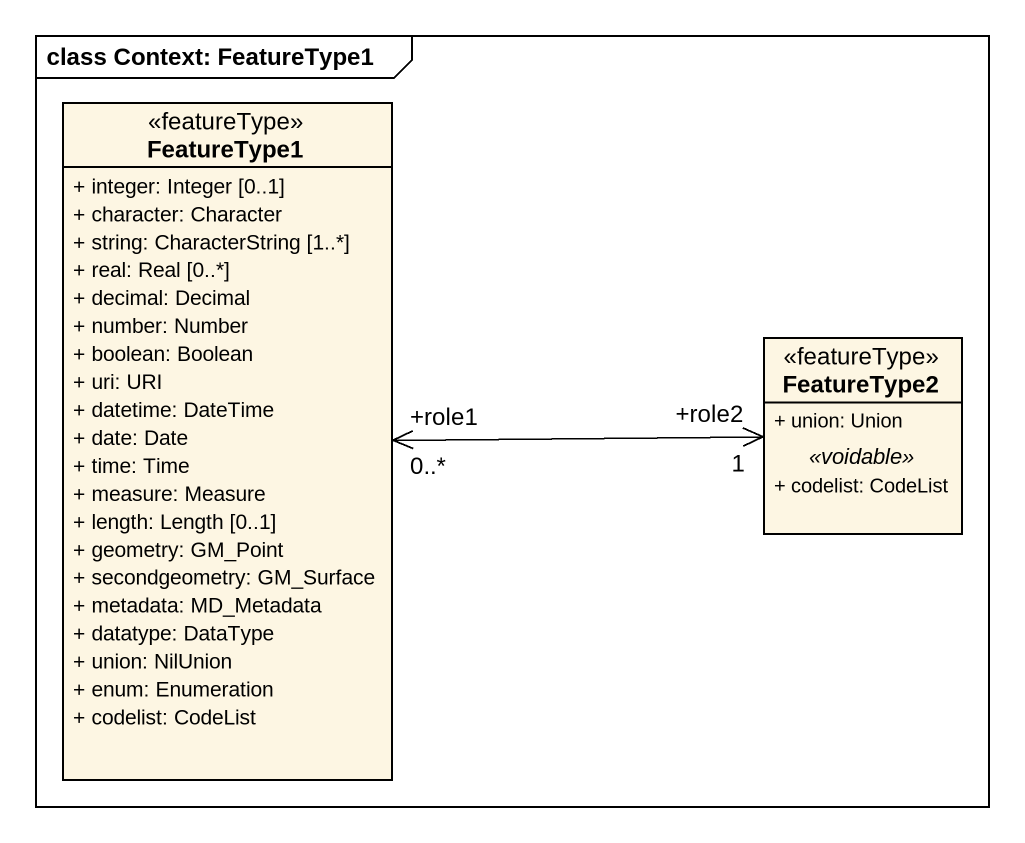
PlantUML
@startuml
mainframe class Context: FeatureType1
hide circle
hide empty members
skinparam classAttributeIconSize 0
class FeatureType1 <<featureType>> {
  + integer: Integer [0..1]
  + character: Character
  + string: CharacterString [1..*]
  + real: Real [0..*]
  + decimal: Decimal
  + number: Number
  + boolean: Boolean
  + uri: URI
  + datetime: DateTime
  + date: Date
  + time: Time
  + measure: Measure
  + length: Length [0..1]
  + geometry: GM_Point
  + secondgeometry: GM_Surface
  + metadata: MD_Metadata
  + datatype: DataType
  + union: NilUnion
  + enum: Enumeration
  + codelist: CodeList
}
class FeatureType2 <<featureType>> {
  + union: Union
  .. <<voidable>> ..
  + codelist: CodeList
}
FeatureType1 "+role1\n0..*" <-right-> "+role2\n1" FeatureType2
@enduml
